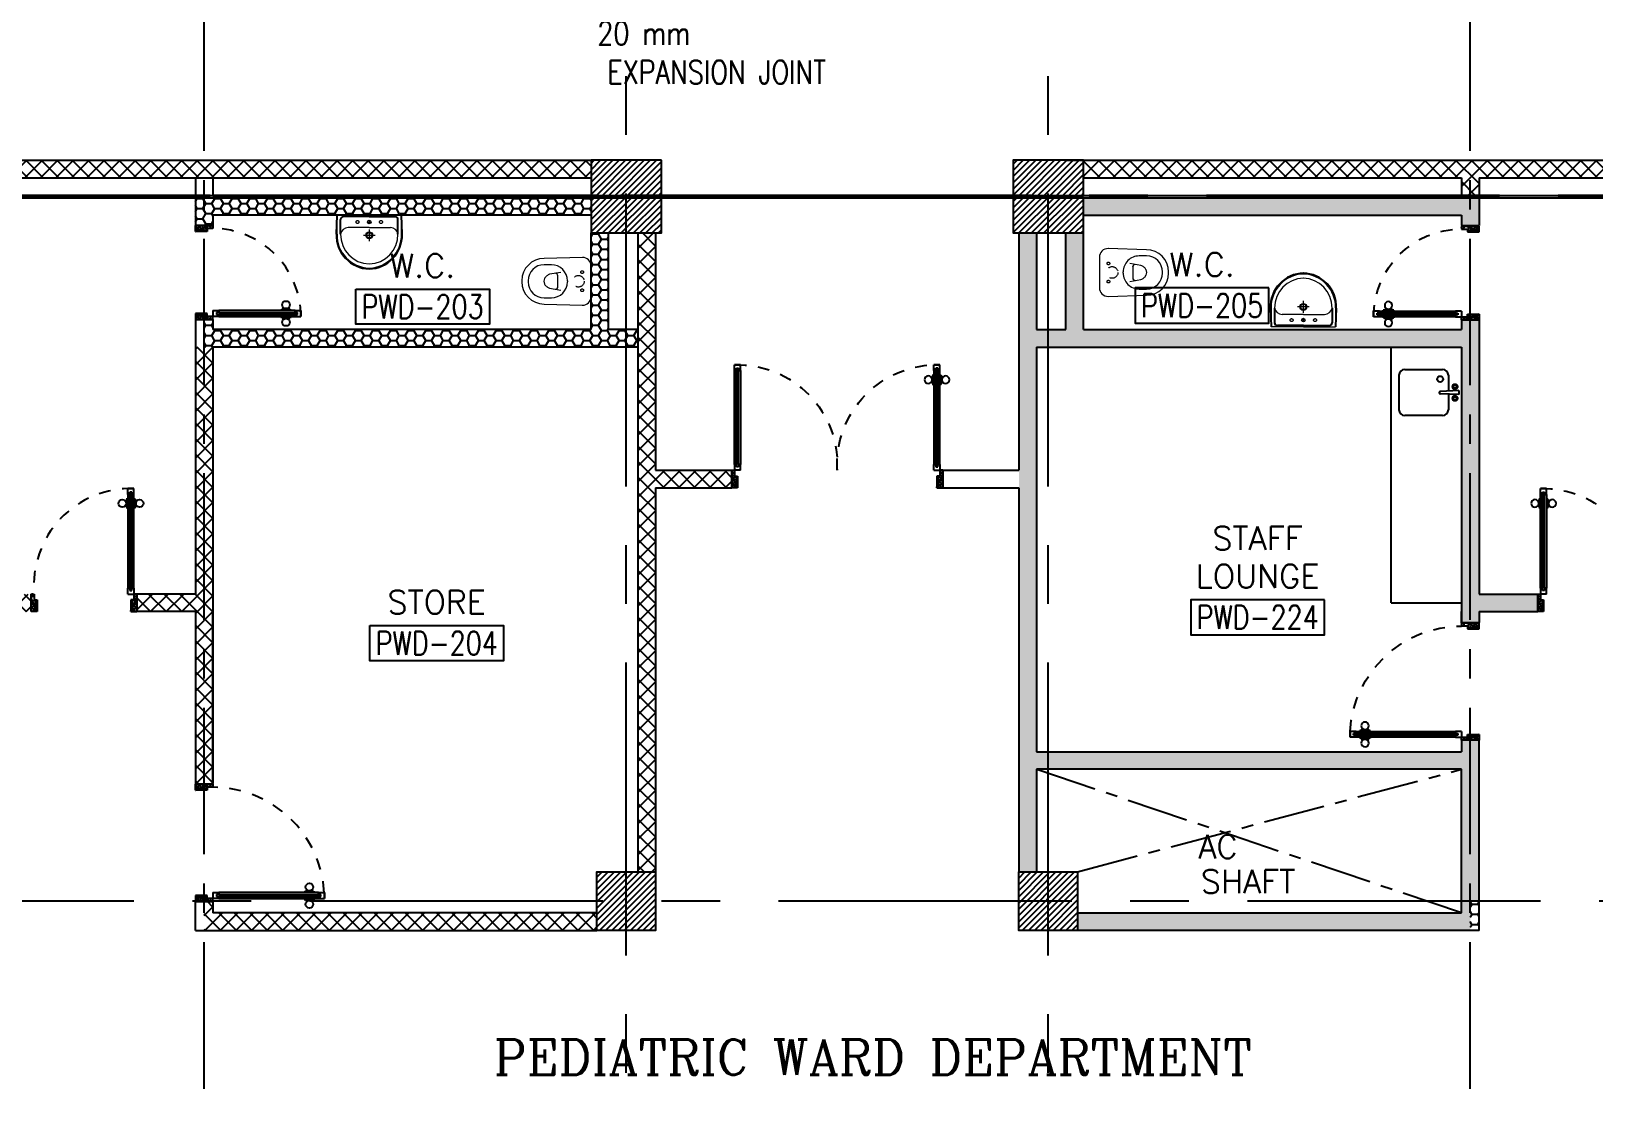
# Model space of a CAD drawing. Extents: x 88852.7 to 88945.7, y 39921.6 to 40001.1.
# Drawn here: x 88912.14 to 88925.46, y 39948.44 to 39957.5 of the extents above; entities that cross this region are included whole.
import ezdxf
from ezdxf.enums import TextEntityAlignment as Align

# ---------------------------------------------------------------- set-up
doc = ezdxf.new("R2010")
doc.units = 0
doc.header["$MEASUREMENT"] = 0
for name, pattern in [('CENTER', [2, 1.25, -0.25, 0.25, -0.25]), ('CENTER2', [1.125, 0.75, -0.125, 0.125, -0.125]), ('CENTERX2', [4, 2.5, -0.5, 0.5, -0.5]), ('DASHED', [0.75, 0.5, -0.25]), ('HIDDEN', [0.375, 0.25, -0.125]), ('HIDDEN2', [0.1875, 0.125, -0.0625])]:
    doc.linetypes.add(name, pattern=pattern)
doc.layers.get('0').update_dxf_attribs({"linetype": 'CONTINUOUS'})
for name, color, linetype in [('AXES', 11, 'CENTERX2'), ('AXES1', 11, 'CENTER'), ('COL', 2, 'CONTINUOUS'), ('DOOR', 7, 'CONTINUOUS'), ('EJ', 9, 'CONTINUOUS'), ('FIX', 3, 'CONTINUOUS'), ('HAT', 8, 'CONTINUOUS'), ('NON-MEDICAL', 7, 'CONTINUOUS'), ('RM-BOX', 4, 'CONTINUOUS'), ('RM-NAME', 2, 'CONTINUOUS'), ('RM-NO', 2, 'CONTINUOUS'), ('ROOF', 7, 'CONTINUOUS'), ('WALL', 2, 'CONTINUOUS'), ('WallType', 11, 'CONTINUOUS'), ('WallType2', 3, 'CONTINUOUS')]:
    doc.layers.add(name, color=color, linetype=linetype)
doc.styles.add('ROMANC', font='romanc', dxfattribs={"height": 0.1})
doc.styles.add('ROMANS', font='ROMANS.shx', dxfattribs={"width": 0.6})
pattern_1 = [(0, (0, 0), (0.075, 0.04330127), [0.05, -0.1]), (120, (0, 0), (-0.074999999836, 0.043301270284), [0.05, -0.1]), (60, (0, 0), (1.64e-10, 0.086602540284), [-0.1, 0.05])]

# ---------------------------------------------------------------- blocks, each defined once
blk = doc.blocks.new('WC1')
at = {"layer": 'FIX', "lineweight": 20}
for p, q in [((-210, 204), (-538, 194)), ((-475, 141), (-538, 141)), ((-727, 5), (-727, -5)), ((-674, 5), (-674, -5)), ((-534, 24), (-540, 0)), ((-540, 0), (-534, -24)), ((-395, 76), (-490, 60)), ((-339, 5), (-339, -5)), ((-137, 0), (-137, 131)), ((-137, -131), (-137, 0)), ((-490, -60), (-395, -76)), ((-538, -141), (-475, -141)), ((-538, -194), (-210, -204)), ((-213, -204), (-210, -204))]:
    blk.add_line(p, q, dxfattribs=at)
at = {"layer": 'FIX', "linetype": 'Continuous', "lineweight": 20}
blk.add_line((-420, -47), (-420, 45), dxfattribs=at)
at = {"layer": 'FIX', "linetype": 'HIDDEN2', "lineweight": 20, "ltscale": 0.3}
blk.add_circle((-245, 0), 49.8, dxfattribs=at)
at = {"layer": 'FIX', "linetype": 'HIDDEN', "lineweight": 20, "ltscale": 0.05}
for centre in [(-213, 78), (-213, -77)]:
    blk.add_circle(centre, 11.6, dxfattribs=at)
at = {"layer": 'FIX', "lineweight": 20}
for centre, radius, start, end in [((-538, 5), 189, 90, 180), ((-538, 5), 136, 90, 180), ((-475, 5), 136, 360, 90), ((-210, 131), 73, 360, 90), ((-473, -7), 68.2, 128.9242, 152.8468), ((-464, -18), 82, 108.496, 128.9242), ((-538, -5), 189, 180, 270), ((-538, -5), 136, 180, 270), ((-473, 7), 68.2, 207.1532, 231.0758), ((-464, 18), 82, 231.0758, 251.504), ((-475, -5), 136, 270, 0), ((-210, -131), 73, 270, 0)]:
    blk.add_arc(centre, radius, start, end, dxfattribs=at)
at = {"layer": 'FIX', "linetype": 'Continuous', "lineweight": 20}
for centre, start, end in [((-443, 46), 357.6662, 91.6121), ((-442, -46), 268.3879, 2.3338)]:
    blk.add_arc(centre, 22.3, start, end, dxfattribs=at)
blk = doc.blocks.new('LAV1')
at = {"layer": 'FIX', "linetype": 'DASHED', "lineweight": 20, "ltscale": 0.05}
for p, q in [((0, 170), (0, 270)), ((0, 170), (0, 270)), ((50, 220), (-50, 220))]:
    blk.add_line(p, q, dxfattribs=at)
at = {"layer": 'FIX', "linetype": 'ByBlock', "ltscale": 0.3}
for p, q in [((-280, 210), (-275, 50)), ((-245, 210), (-245, 85)), ((245, 210), (245, 85)), ((280, 210), (275, 50)), ((0, 60), (-220, 60)), ((0, 60), (220, 60))]:
    blk.add_line(p, q, dxfattribs=at)
at = {"layer": 'FIX', "linetype": 'Continuous', "lineweight": 20}
for p, q in [((-275, 210), (-275, 50)), ((0, 155), (-181, 155)), ((0, 155), (181, 155)), ((275, 210), (275, 50)), ((0, 50), (-275, 50)), ((0, 50), (-252, 50)), ((0, 50), (275, 50)), ((0, 50), (252, 50))]:
    blk.add_line(p, q, dxfattribs=at)
at = {"layer": 'FIX', "lineweight": 20}
for p, q in [((16, 107), (-15, 107)), ((0, 92), (0, 123))]:
    blk.add_line(p, q, dxfattribs=at)
for centre, radius in [((0, 220), 29.5), ((0, 220), 22.5), ((0, 107), 15.5)]:
    blk.add_circle(centre, radius, dxfattribs=at)
at = {"layer": 'FIX', "linetype": 'HIDDEN', "lineweight": 20, "ltscale": 0.05}
for centre in [(-100, 107), (100, 107)]:
    blk.add_circle(centre, 12.4, dxfattribs=at)
at = {"layer": 'FIX', "linetype": 'ByBlock', "ltscale": 0.3}
for centre, radius, start, end in [((7, 220), 287, 91.3776, 182.0064), ((-7, 220), 287, 357.9936, 88.6224), ((-220, 85), 24.9, 179.7021, 269.9486), ((220, 85), 24.9, 270.0514, 0.2979)]:
    blk.add_arc(centre, radius, start, end, dxfattribs=at)
at = {"layer": 'FIX', "linetype": 'Continuous', "lineweight": 20}
for centre, radius, start, end in [((8, 217), 283, 91.6988, 181.351), ((8, 212), 253, 91.7328, 180.4884), ((-8, 217), 283, 358.649, 88.3012), ((-8, 212), 253, 359.5116, 88.2672), ((-179, 222), 66.9, 190.2006, 268.0786), ((179, 222), 66.9, 271.9214, 349.7994)]:
    blk.add_arc(centre, radius, start, end, dxfattribs=at)
blk = doc.blocks.new('DOOR90')
at = {"layer": 'DOOR', "linetype": 'ByBlock'}
for p, q in [((0, 0), (-150, 0)), ((-200, -25), (-1000, -25)), ((-200, -42), (-1000, -42)), ((-200, -58), (-1000, -58)), ((-1000, -75), (-200, -75))]:
    blk.add_line(p, q, dxfattribs=at)
at = {"layer": 'DOOR', "color": 0, "linetype": 'ByBlock'}
for p, q in [((-150, 0), (-150, -25)), ((-150, 0), (0, 0)), ((0, -50), (0, 0)), ((-1050, -25), (-1050, -75)), ((-1050, -75), (-1050, -25)), ((-1000, -25), (-1050, -25)), ((-1000, -75), (-1050, -75)), ((-1020, -42), (-1020, -58)), ((-1000, -42), (-1020, -42)), ((-1000, -58), (-1020, -58)), ((-1000, -25), (-1000, -42)), ((-1000, -58), (-1000, -75)), ((-968, -25), (-968, -18)), ((-878, -18), (-968, -18)), ((-968, -75), (-968, -82)), ((-878, -82), (-968, -82)), ((-955, -18), (-955, -9)), ((-955, -9), (-890, -9)), ((-955, -18), (-890, -18)), ((-955, -82), (-955, -91)), ((-955, -82), (-890, -82)), ((-955, -91), (-890, -91)), ((-890, -18), (-890, -9)), ((-890, -82), (-890, -91)), ((-878, -25), (-878, -18)), ((-878, -75), (-878, -82)), ((-200, -42), (-200, -25)), ((-200, -25), (-150, -25)), ((-180, -42), (-200, -42)), ((-200, -75), (-200, -58)), ((-200, -58), (-180, -58)), ((-150, -75), (-200, -75)), ((-180, -58), (-180, -42)), ((-150, -75), (-150, -25)), ((-150, -25), (-100, -25)), ((-100, -25), (-100, -50)), ((-100, -50), (0, -50)), ((-150, -900), (-150, -875)), ((-150, -875), (-100, -875)), ((0, -900), (-150, -900)), ((-150, -900), (0, -900)), ((-100, -850), (0, -850)), ((-100, -875), (-100, -850)), ((0, -850), (0, -900))]:
    blk.add_line(p, q, dxfattribs=at)
at = {"layer": 'DOOR', "color": 9, "linetype": 'ByBlock'}
for p, q in [((0, -50), (-114, 0)), ((0, -50), (-40, 0)), ((0, -50), (-100, -37)), ((0, -850), (-114, -900)), ((0, -850), (-100, -863)), ((0, -850), (-40, -900))]:
    blk.add_line(p, q, dxfattribs=at)
at = {"layer": 'DOOR', "color": 0, "linetype": 'ByBlock'}
for centre in [(-923, 24), (-923, -124)]:
    blk.add_circle(centre, 32.4, dxfattribs=at)
at = {"layer": 'DOOR', "color": 9, "linetype": 'ByBlock'}
for centre, radius, start, end in [((0, -50), 74.4, 137.7764, 180), ((0, -50), 54.4, 113.2074, 180), ((0, -50), 154, 161.1053, 166.2858), ((0, -50), 134, 158.1598, 169.28), ((0, -50), 114, 154.0838, 167.3774), ((0, -50), 94.4, 148.0182, 180), ((0, -50), 34.4, 90, 180), ((0, -50), 14.4, 90, 180), ((0, -850), 154, 193.7142, 198.8947), ((0, -850), 134, 190.72, 201.8402), ((0, -850), 94.4, 180, 211.9818), ((0, -850), 74.4, 180, 222.2236), ((0, -850), 54.4, 180, 246.7926), ((0, -850), 34.4, 180, 270), ((0, -850), 14.4, 180, 270)]:
    blk.add_arc(centre, radius, start, end, dxfattribs=at)
at = {"layer": 'DOOR', "linetype": 'HIDDEN', "ltscale": 0.5}
blk.add_arc((-222, -50), 828, 178.2701, 275.003, dxfattribs=at)
blk = doc.blocks.new('DOOR80')
at = {"layer": 'DOOR', "color": 0, "linetype": 'ByBlock'}
for p, q in [((-91, 805), (-91, 740)), ((-82, 805), (-91, 805)), ((-82, 728), (-82, 818)), ((-75, 818), (-82, 818)), ((-82, 805), (-82, 740)), ((-75, 850), (-75, 900)), ((-75, 900), (-25, 900)), ((-25, 900), (-75, 900)), ((-58, 850), (-75, 850)), ((-58, 850), (-58, 870)), ((-42, 870), (-58, 870)), ((-42, 850), (-42, 870)), ((-25, 850), (-42, 850)), ((-25, 850), (-25, 900)), ((-25, 818), (-18, 818)), ((-18, 728), (-18, 818)), ((-18, 805), (-18, 740)), ((-18, 805), (-9, 805)), ((-9, 805), (-9, 740)), ((-82, 740), (-91, 740)), ((-75, 728), (-82, 728)), ((-25, 728), (-18, 728)), ((-18, 740), (-9, 740)), ((-800, 150), (-800, 0)), ((-800, 150), (-775, 150)), ((-800, 0), (-800, 150)), ((-775, 150), (-775, 100)), ((-75, 200), (-58, 200)), ((-75, 150), (-75, 200)), ((-75, 150), (-25, 150)), ((-58, 200), (-58, 180)), ((-58, 180), (-42, 180)), ((-42, 200), (-25, 200)), ((-42, 180), (-42, 200)), ((-25, 200), (-25, 150)), ((0, 150), (-25, 150)), ((-25, 150), (-25, 100)), ((0, 0), (0, 150)), ((0, 150), (0, 0)), ((-750, 0), (-800, 0)), ((-775, 100), (-750, 100)), ((-750, 100), (-750, 0)), ((-50, 100), (-50, 0)), ((-25, 100), (-50, 100)), ((-50, 0), (0, 0))]:
    blk.add_line(p, q, dxfattribs=at)
at = {"layer": 'DOOR', "linetype": 'ByBlock'}
for p, q in [((-75, 850), (-75, 200)), ((-58, 200), (-58, 850)), ((-42, 200), (-42, 850)), ((-25, 200), (-25, 850))]:
    blk.add_line(p, q, dxfattribs=at)
at = {"layer": 'DOOR', "color": 9, "linetype": 'ByBlock'}
for p, q in [((-750, 0), (-800, 114)), ((-750, 0), (-800, 40)), ((-750, 0), (-763, 100)), ((-50, 0), (0, 114)), ((-50, 0), (-37, 100)), ((-50, 0), (0, 40))]:
    blk.add_line(p, q, dxfattribs=at)
at = {"layer": 'DOOR', "color": 0, "linetype": 'ByBlock'}
for centre in [(-124, 773), (24, 773)]:
    blk.add_circle(centre, 32.4, dxfattribs=at)
at = {"layer": 'DOOR', "linetype": 'HIDDEN', "ltscale": 0.5}
blk.add_arc((-25, 150), 750, 90, 180, dxfattribs=at)
at = {"layer": 'DOOR', "color": 9, "linetype": 'ByBlock'}
for centre, radius, start, end in [((-750, 0), 154, 103.7142, 108.8947), ((-50, 0), 154, 71.1053, 76.2858), ((-750, 0), 134, 100.72, 111.8402), ((-750, 0), 94.4, 90, 121.9818), ((-750, 0), 74.4, 90, 132.2236), ((-750, 0), 54.4, 90, 156.7926), ((-750, 0), 34.4, 90, 180), ((-750, 0), 14.4, 90, 180), ((-50, 0), 94.4, 58.0182, 90), ((-50, 0), 74.4, 47.7764, 90), ((-50, 0), 54.4, 23.2074, 90), ((-50, 0), 34.4, 0, 90), ((-50, 0), 14.4, 0, 90), ((-50, 0), 134, 68.1598, 79.28), ((-50, 0), 114, 64.0838, 77.3774)]:
    blk.add_arc(centre, radius, start, end, dxfattribs=at)
blk = doc.blocks.new('C5')
at = {"layer": 'HAT', "linetype": 'ByBlock'}
h = blk.add_hatch(dxfattribs=at)
h.set_pattern_fill('ANSI31', color=256, scale=300, style=0)
h.set_pattern_definition([(45, (-223356.182, -51411.005), (-26.516504, 26.516504), [])])
h.paths.add_polyline_path([(300, 300), (0, 300), (0, 0), (300, 0)])
h.paths.add_polyline_path([(600, 300), (300, 300), (300, 0), (600, 0)])
at = {"layer": 'COL'}
blk.add_lwpolyline([(600, 300), (0, 300), (0, 0), (600, 0)], close=True, dxfattribs=at)
blk = doc.blocks.new('RM1')
at = {"layer": 'RM-BOX'}
blk.add_lwpolyline([(570, -200), (-570, -200), (-570, -500), (570, -500)], close=True, dxfattribs=at)
at = {"layer": 'RM-NAME', "style": 'ROMANS'}
for tag, p in [('ROOMNAME1', (0, 324)), ('ROOMNAME2', (0, 0))]:
    blk.add_attdef(tag, text='', height=200, dxfattribs=at).set_placement(p, align=Align.MIDDLE)
at = {"layer": 'RM-NO', "style": 'ROMANS', "width": 0.8}
blk.add_attdef('ROOMNO', text='', height=200, dxfattribs=at).set_placement((0, -350), align=Align.MIDDLE)
blk = doc.blocks.new('*X566')
at = {"color": 0}
for p, q in [((238729, 139875), (239203, 140350)), ((238729, 139928), (239150, 140350)), ((238729, 139981), (239097, 140350)), ((238729, 140034), (239044, 140350)), ((238729, 140087), (238991, 140350)), ((238729, 140140), (238938, 140350)), ((238729, 140193), (238885, 140350)), ((238729, 140246), (238832, 140350)), ((238729, 140299), (238779, 140350)), ((238756, 139850), (239229, 140322)), ((238809, 139850), (239229, 140269)), ((238862, 139850), (239229, 140216)), ((238915, 139850), (239229, 140163)), ((238968, 139850), (239229, 140110)), ((239021, 139850), (239229, 140057)), ((239074, 139850), (239229, 140004)), ((239128, 139850), (239229, 139951)), ((239181, 139850), (239229, 139898))]:
    blk.add_line(p, q, dxfattribs=at)
blk = doc.blocks.new('COL50')
at = {"layer": 'COL'}
blk.add_lwpolyline([(-250, 250), (-250, -250), (250, -250), (250, 250)], close=True, dxfattribs=at)
blk = doc.blocks.new('DOOR-10')
at = {"layer": 'DOOR', "color": 0, "linetype": 'ByBlock'}
for p, q in [((-26, 1100), (-76, 1100)), ((-76, 1100), (-26, 1100)), ((-76, 1050), (-76, 1100)), ((-43, 1070), (-59, 1070)), ((-59, 1050), (-59, 1070)), ((-43, 1050), (-43, 1070)), ((-26, 1050), (-26, 1100)), ((-83, 1005), (-92, 1005)), ((-92, 1005), (-92, 940)), ((-83, 940), (-92, 940)), ((-76, 1018), (-83, 1018)), ((-83, 928), (-83, 1018)), ((-83, 1005), (-83, 940)), ((-59, 1050), (-76, 1050)), ((-26, 1050), (-43, 1050)), ((-26, 1018), (-18, 1018)), ((-18, 928), (-18, 1018)), ((-18, 1005), (-9, 1005)), ((-18, 1005), (-18, 940)), ((-18, 940), (-9, 940)), ((-9, 1005), (-9, 940)), ((-76, 928), (-83, 928)), ((-26, 928), (-18, 928)), ((-1001, 0), (-1001, 150)), ((-1001, 150), (-976, 150)), ((-1001, 150), (-1001, 0)), ((-976, 150), (-976, 100)), ((-76, 200), (-59, 200)), ((-76, 150), (-76, 200)), ((-76, 150), (-26, 150)), ((-59, 200), (-59, 180)), ((-59, 180), (-43, 180)), ((-43, 200), (-26, 200)), ((-43, 180), (-43, 200)), ((-26, 200), (-26, 150)), ((-1, 150), (-26, 150)), ((-26, 150), (-26, 100)), ((-951, 0), (-1001, 0)), ((-976, 100), (-951, 100)), ((-951, 100), (-951, 0)), ((-51, 100), (-51, 0)), ((-26, 100), (-51, 100)), ((-51, 0), (-1, 0))]:
    blk.add_line(p, q, dxfattribs=at)
at = {"layer": 'DOOR', "linetype": 'ByBlock'}
for p, q in [((-76, 1050), (-76, 200)), ((-59, 200), (-59, 1050)), ((-43, 200), (-43, 1050)), ((-26, 200), (-26, 1050))]:
    blk.add_line(p, q, dxfattribs=at)
at = {"layer": 'DOOR', "color": 9, "linetype": 'ByBlock'}
for p, q in [((-1, 0), (-1, 150)), ((-951, 0), (-1001, 114)), ((-951, 0), (-1001, 40)), ((-951, 0), (-964, 100)), ((-51, 0), (-1, 114)), ((-51, 0), (-37, 100)), ((-51, 0), (-1, 40))]:
    blk.add_line(p, q, dxfattribs=at)
at = {"layer": 'DOOR', "color": 0, "linetype": 'ByBlock'}
for centre in [(-124, 973), (23, 973)]:
    blk.add_circle(centre, 32.4, dxfattribs=at)
at = {"layer": 'DOOR', "linetype": 'HIDDEN', "ltscale": 0.5}
blk.add_arc((-23, 149), 952, 93.1482, 179.9482, dxfattribs=at)
at = {"layer": 'DOOR', "color": 9, "linetype": 'ByBlock'}
for centre, radius, start, end in [((-951, 0), 154, 103.7142, 108.8947), ((-51, 0), 154, 71.1053, 76.2858), ((-951, 0), 134, 100.72, 111.8402), ((-951, 0), 94.4, 90, 121.9818), ((-951, 0), 74.4, 90, 132.2236), ((-951, 0), 54.4, 90, 156.7926), ((-951, 0), 34.4, 90, 180), ((-951, 0), 14.4, 90, 180), ((-51, 0), 94.4, 58.0182, 90), ((-51, 0), 74.4, 47.7764, 90), ((-51, 0), 54.4, 23.2074, 90), ((-51, 0), 34.4, 0, 90), ((-51, 0), 14.4, 0, 90), ((-51, 0), 134, 68.1598, 79.28), ((-51, 0), 114, 64.0838, 77.3774)]:
    blk.add_arc(centre, radius, start, end, dxfattribs=at)
blk = doc.blocks.new('A$C272A55A0')
at = {"layer": 'DOOR', "color": 0, "linetype": 'ByBlock'}
for p, q in [((0, 900), (0, 1050)), ((50, 1050), (0, 1050)), ((25, 950), (50, 950)), ((25, 900), (25, 950)), ((50, 950), (50, 1050)), ((1750, 950), (1750, 1050)), ((1750, 1050), (1800, 1050)), ((1775, 950), (1750, 950)), ((1775, 900), (1775, 950)), ((1800, 1050), (1800, 900)), ((0, 900), (25, 900)), ((75, 900), (25, 900)), ((25, 850), (25, 900)), ((42, 850), (25, 850)), ((58, 870), (42, 870)), ((42, 870), (42, 850)), ((58, 850), (58, 870)), ((75, 850), (58, 850)), ((75, 900), (75, 850)), ((1725, 900), (1775, 900)), ((1725, 900), (1725, 850)), ((1725, 850), (1742, 850)), ((1742, 870), (1758, 870)), ((1742, 850), (1742, 870)), ((1758, 870), (1758, 850)), ((1758, 850), (1775, 850)), ((1800, 900), (1775, 900)), ((1775, 850), (1775, 900)), ((1718, 160), (1709, 160)), ((1709, 95), (1709, 160)), ((1725, 173), (1718, 173)), ((1718, 173), (1718, 83)), ((1718, 95), (1718, 160)), ((1775, 173), (1782, 173)), ((1782, 173), (1782, 83)), ((1782, 160), (1791, 160)), ((1782, 95), (1782, 160)), ((1791, 95), (1791, 160)), ((25, 50), (42, 50)), ((25, 50), (25, 0)), ((25, 0), (75, 0)), ((75, 0), (25, 0)), ((42, 50), (42, 30)), ((42, 30), (58, 30)), ((58, 50), (75, 50)), ((58, 50), (58, 30)), ((75, 50), (75, 0)), ((1718, 95), (1709, 95)), ((1725, 83), (1718, 83)), ((1742, 50), (1725, 50)), ((1725, 50), (1725, 0)), ((1775, 0), (1725, 0)), ((1725, 0), (1775, 0)), ((1742, 50), (1742, 30)), ((1758, 30), (1742, 30)), ((1775, 50), (1758, 50)), ((1758, 50), (1758, 30)), ((1775, 83), (1782, 83)), ((1775, 50), (1775, 0)), ((1782, 95), (1791, 95))]:
    blk.add_line(p, q, dxfattribs=at)
at = {"layer": 'DOOR', "color": 9, "linetype": 'ByBlock'}
for p, q in [((50, 1050), (0, 1010)), ((50, 1050), (0, 937)), ((50, 1050), (37, 950)), ((1750, 1050), (1800, 1010)), ((1750, 1050), (1800, 937)), ((1750, 1050), (1763, 950))]:
    blk.add_line(p, q, dxfattribs=at)
at = {"layer": 'DOOR', "linetype": 'ByBlock'}
for p, q in [((25, 850), (25, 50)), ((42, 850), (42, 50)), ((58, 850), (58, 50)), ((75, 50), (75, 850)), ((1725, 50), (1725, 850)), ((1742, 850), (1742, 50)), ((1758, 850), (1758, 50)), ((1775, 850), (1775, 50))]:
    blk.add_line(p, q, dxfattribs=at)
at = {"layer": 'DOOR', "color": 0, "linetype": 'ByBlock'}
for centre in [(1676, 128), (1824, 128)]:
    blk.add_circle(centre, 32.4, dxfattribs=at)
at = {"layer": 'DOOR', "color": 9, "linetype": 'ByBlock'}
for centre, radius, start, end in [((50, 1050), 54.4, 203.2074, 270), ((50, 1050), 74.4, 227.7764, 270), ((50, 1050), 94.4, 238.0182, 270), ((50, 1050), 114, 244.0838, 257.3774), ((50, 1050), 34.4, 180, 270), ((50, 1050), 14.4, 180, 270), ((1750, 1050), 14.4, 270, 0), ((1750, 1050), 34.4, 270, 0), ((1750, 1050), 54.4, 270, 336.7926), ((1750, 1050), 74.4, 270, 312.2236), ((1750, 1050), 94.4, 270, 301.9818), ((1750, 1050), 114, 282.6226, 295.9162), ((50, 1050), 134, 248.1598, 259.28), ((50, 1050), 154, 251.1053, 256.2858), ((1750, 1050), 134, 280.72, 291.8402), ((1750, 1050), 154, 283.7142, 288.8947)]:
    blk.add_arc(centre, radius, start, end, dxfattribs=at)
at = {"layer": 'DOOR', "linetype": 'HIDDEN', "ltscale": 0.5}
for centre, start, end in [((50, 851), 268.3174, 3.2965), ((1750, 851), 176.7035, 271.6826)]:
    blk.add_arc(centre, 851, start, end, dxfattribs=at)
at = {"layer": 'WALL', "linetype": 'ByBlock'}
blk.add_line((1800, 900), (1800, 1050), dxfattribs=at)
blk = doc.blocks.new('*X558')
at = {"color": 0}
for p, q in [((235129, 139881), (235597, 140350)), ((235129, 139934), (235544, 140350)), ((235129, 139987), (235491, 140350)), ((235129, 140040), (235438, 140350)), ((235129, 140093), (235385, 140350)), ((235129, 140146), (235332, 140350)), ((235129, 140199), (235279, 140350)), ((235129, 140253), (235226, 140350)), ((235129, 140306), (235173, 140350)), ((235150, 139850), (235629, 140328)), ((235203, 139850), (235629, 140275)), ((235256, 139850), (235629, 140222)), ((235309, 139850), (235629, 140169)), ((235362, 139850), (235629, 140116)), ((235415, 139850), (235629, 140063)), ((235468, 139850), (235629, 140010)), ((235521, 139850), (235629, 139957)), ((235574, 139850), (235629, 139904))]:
    blk.add_line(p, q, dxfattribs=at)

msp = doc.modelspace()

# ---------------------------------------------------------------- hatches: boundary and pattern name
at = {"layer": 'WallType', "linetype": 'Continuous'}
h = msp.add_hatch(dxfattribs=at)
h.set_pattern_fill('ANSI37', color=256, scale=0.75, style=0)
h.paths.add_polyline_path([(88906.4103, 39956.0796), (88906.3353, 39956.0796), (88906.3353, 39952.6996), (88903.0103, 39952.6996), (88903.0103, 39952.5496), (88906.4103, 39952.5496)])
h.paths.add_polyline_path([(88910.0103, 39952.6996), (88906.4853, 39952.6996), (88906.4853, 39956.0796), (88906.4103, 39956.0796), (88906.4103, 39952.5496), (88909.7103, 39952.5496), (88909.7103, 39952.4221), (88909.8603, 39952.4221), (88909.8603, 39952.5496), (88910.0103, 39952.5496)])
h.paths.add_polyline_path([(88912.1353, 39952.6996), (88910.3103, 39952.6996), (88910.3103, 39955.7796), (88910.1603, 39955.7796), (88910.1603, 39952.6996), (88910.0103, 39952.6996), (88910.0103, 39952.5496), (88912.1353, 39952.5496)])
h.paths.add_polyline_path([(88913.6103, 39954.8046), (88913.5353, 39954.8046), (88913.5353, 39952.6996), (88913.0353, 39952.6996), (88913.0353, 39952.5496), (88913.5353, 39952.5496), (88913.5353, 39951.0771), (88913.6103, 39951.0771)])
h.paths.add_polyline_path([(88913.6853, 39954.8046), (88913.6103, 39954.8046), (88913.6103, 39951.0844, -0.0236208), (88913.6153, 39951.0771), (88913.6853, 39951.0771)])
h.paths.add_polyline_path([(88916.9603, 39949.9796), (88913.6853, 39949.9796), (88913.6853, 39950.0771), (88913.5353, 39950.0771), (88913.5353, 39949.8296), (88916.9603, 39949.8296)])
h.paths.add_polyline_path([(88913.6103, 39950.0771), (88913.5353, 39950.0771), (88913.5353, 39949.8296), (88913.6103, 39949.8296)], flags=16)
h.paths.add_polyline_path([(88917.4603, 39953.6046), (88918.1103, 39953.6046), (88918.1103, 39953.7546), (88917.4603, 39953.7546), (88917.4603, 39955.7796), (88917.3102, 39955.7796), (88917.3102, 39950.3296), (88917.4603, 39950.3296)])
h.paths.add_polyline_path([(88905.2853, 39956.3996), (88903.1603, 39956.3996), (88903.1603, 39956.2496), (88905.2853, 39956.2496)])
h.paths.add_polyline_path([(88906.6353, 39956.3996), (88906.4103, 39956.3996), (88906.4103, 39956.0996), (88906.4853, 39956.0996), (88906.4853, 39956.2496), (88906.6353, 39956.2496)])
h.paths.add_polyline_path([(88906.4103, 39956.3996), (88906.1853, 39956.3996), (88906.1853, 39956.2496), (88906.3353, 39956.2496), (88906.3353, 39956.0996), (88906.4103, 39956.0996)])
h.paths.add_polyline_path([(88909.7103, 39956.3996), (88907.5353, 39956.3996), (88907.5353, 39956.2496), (88909.7103, 39956.2496)])
h.paths.add_polyline_path([(88913.6103, 39956.3996), (88910.3103, 39956.3996), (88910.3103, 39956.2496), (88913.6103, 39956.2496)])
h.paths.add_polyline_path([(88916.9103, 39956.3996), (88913.6103, 39956.3996), (88913.6103, 39956.2496), (88916.9103, 39956.2496)])
h = msp.add_hatch(dxfattribs=at)
h.set_pattern_fill('ANSI37', color=256, scale=0.75, style=0)
h.paths.add_polyline_path([(88928.0103, 39952.6996), (88927.8603, 39952.6996), (88927.8603, 39955.7796), (88927.7103, 39955.7796), (88927.7103, 39952.6996), (88925.8853, 39952.6996), (88925.8853, 39952.5496), (88928.0103, 39952.5496)])
h.paths.add_polyline_path([(88931.6103, 39956.0796), (88931.5353, 39956.0796), (88931.5353, 39952.6996), (88928.0103, 39952.6996), (88928.0103, 39952.5496), (88928.1603, 39952.5496), (88928.1603, 39952.4221), (88928.3103, 39952.4221), (88928.3103, 39952.5496), (88931.6103, 39952.5496)])
h.paths.add_polyline_path([(88934.9603, 39952.6996), (88931.6853, 39952.6996), (88931.6853, 39956.0796), (88931.6103, 39956.0796), (88931.6103, 39952.5496), (88934.9603, 39952.5496)])
h.paths.add_polyline_path([(88928.3103, 39951.221), (88928.1603, 39951.221), (88928.1603, 39951.0946), (88928.3103, 39951.0946)])
h.paths.add_polyline_path([(88924.4103, 39956.3996), (88921.1103, 39956.3996), (88921.1103, 39956.2496), (88924.3353, 39956.2496), (88924.3353, 39956.0996), (88924.4103, 39956.0996)])
h.paths.add_polyline_path([(88927.7103, 39956.3996), (88924.4103, 39956.3996), (88924.4103, 39956.0996), (88924.4853, 39956.0996), (88924.4853, 39956.2496), (88927.7103, 39956.2496)])
h.paths.add_polyline_path([(88930.4853, 39956.3996), (88928.3103, 39956.3996), (88928.3103, 39956.2496), (88930.4853, 39956.2496)])
h.paths.add_polyline_path([(88931.6103, 39956.3996), (88931.3853, 39956.3996), (88931.3853, 39956.2496), (88931.5353, 39956.2496), (88931.5353, 39956.0996), (88931.6103, 39956.0996)])
h.paths.add_polyline_path([(88931.8353, 39956.3996), (88931.6103, 39956.3996), (88931.6103, 39956.0996), (88931.6853, 39956.0996), (88931.6853, 39956.2496), (88931.8353, 39956.2496)])
h.paths.add_polyline_path([(88934.0603, 39956.3996), (88932.7353, 39956.3996), (88932.7353, 39956.2496), (88934.0603, 39956.2496)])
at = {"layer": 'WallType2', "linetype": 'Continuous'}
h = msp.add_hatch(dxfattribs=at)
h.set_pattern_fill('HONEY', color=256, scale=0.4, style=0)
h.set_pattern_definition(pattern_1)
h.paths.add_polyline_path([(88917.2103, 39954.9546), (88917.0603, 39954.9546), (88917.0603, 39955.7796), (88916.9103, 39955.7796), (88916.9103, 39954.9546), (88913.6853, 39954.9546), (88913.6853, 39955.0421), (88913.6103, 39955.0421), (88913.6103, 39954.8046), (88917.2103, 39954.8046)])
h.paths.add_polyline_path([(88917.3102, 39954.9546), (88917.2103, 39954.9546), (88917.2103, 39954.8046), (88917.3102, 39954.8046)])
h.paths.add_polyline_path([(88916.9103, 39956.0796), (88913.6103, 39956.0796), (88913.6103, 39955.8421), (88913.6853, 39955.8421), (88913.6853, 39955.9296), (88916.9103, 39955.9296)])
h.paths.add_polyline_path([(88913.6103, 39956.0796), (88913.5353, 39956.0796), (88913.5353, 39955.8421), (88913.6103, 39955.8421)])
h = msp.add_hatch(dxfattribs=at)
h.set_pattern_fill('HONEY', color=256, scale=0.4, style=0)
h.set_pattern_definition(pattern_1)
h.paths.add_polyline_path([(88924.4103, 39950.0796), (88924.3353, 39950.0796), (88924.3353, 39949.9796), (88921.0603, 39949.9796), (88921.0603, 39949.8296), (88924.4103, 39949.8296)])
h.paths.add_polyline_path([(88920.7093, 39951.2046), (88920.8103, 39951.2046), (88920.8103, 39951.3546), (88920.7103, 39951.3546), (88920.7103, 39954.8046), (88920.8103, 39954.8046), (88920.8103, 39954.9546), (88920.7103, 39954.9546), (88920.7103, 39955.7796), (88920.5603, 39955.7796), (88920.5603, 39953.7546), (88920.5603, 39950.3296), (88920.7093, 39950.3296)])
h.paths.add_polyline_path([(88924.4103, 39951.4447, -0.0236208), (88924.4052, 39951.4521), (88924.3353, 39951.4521), (88924.3353, 39951.3546), (88920.8103, 39951.3546), (88920.8103, 39951.2046), (88924.3353, 39951.2046), (88924.3353, 39950.0796), (88924.4103, 39950.0796)])
h.paths.add_polyline_path([(88924.4853, 39951.4521), (88924.4103, 39951.4521), (88924.4103, 39950.0796), (88924.4853, 39950.0796)])
h.paths.add_polyline_path([(88924.4853, 39955.0375), (88924.3353, 39955.0375), (88924.3353, 39954.9546), (88921.1103, 39954.9546), (88921.1103, 39955.7796), (88920.9603, 39955.7796), (88920.9603, 39954.9546), (88920.8103, 39954.9546), (88920.8103, 39954.8046), (88924.3353, 39954.8046), (88924.3353, 39952.4521), (88924.4853, 39952.4521), (88924.4853, 39952.5496), (88924.9853, 39952.5496), (88924.9853, 39952.6996), (88924.4853, 39952.6996)])
h.paths.add_polyline_path([(88924.4853, 39956.0796), (88924.3353, 39956.0796), (88921.1103, 39956.0796), (88921.1103, 39955.9296), (88924.3353, 39955.9296), (88924.3353, 39955.8421), (88924.3353, 39955.8375), (88924.4853, 39955.8375)])
h = msp.add_hatch(dxfattribs=at)
h.set_pattern_fill('HONEY', color=256, scale=0.4, style=0)
h.set_pattern_definition(pattern_1)
h.paths.add_polyline_path([(88924.4853, 39950.0796), (88924.4103, 39950.0796), (88924.4103, 39949.8296), (88924.4853, 39949.8296)])

# ---------------------------------------------------------------- linework, layer by layer
at = {"layer": 'AXES'}
for p, q in [((88917.2103, 39921.6153), (88917.2103, 40000.4279)), ((88920.8103, 39921.6153), (88920.8103, 40000.4279)), ((88944.6603, 39956.0996), (88876.9703, 39956.0996)), ((88944.6603, 39956.0796), (88876.9703, 39956.0796)), ((88945.0103, 39950.0796), (88876.9703, 39950.0796))]:
    msp.add_line(p, q, dxfattribs=at)
at = {"layer": 'AXES1'}
for p, q in [((88913.6103, 39928.4796), (88913.6103, 39987.2996)), ((88924.4103, 39928.4796), (88924.4103, 39987.2996))]:
    msp.add_line(p, q, dxfattribs=at)
at = {"layer": 'EJ', "color": 8}
for p, q in [((88859.9253, 39956.0996), (88935.4603, 39956.0996)), ((88859.9253, 39956.0796), (88935.4603, 39956.0796))]:
    msp.add_line(p, q, dxfattribs=at)
at = {"layer": 'EJ'}
for p, q in [((88913.5353, 39956.0996), (88910.2603, 39956.0996)), ((88913.5353, 39956.0796), (88910.2603, 39956.0796)), ((88913.6853, 39956.0996), (88916.9103, 39956.0996)), ((88915.9353, 39956.0996), (88913.6853, 39956.0996)), ((88913.6853, 39956.0796), (88916.9103, 39956.0796)), ((88915.9353, 39956.0796), (88913.6853, 39956.0796)), ((88916.9603, 39956.0996), (88916.0853, 39956.0996)), ((88916.9603, 39956.0796), (88916.0853, 39956.0796)), ((88920.5603, 39956.0996), (88917.4603, 39956.0996)), ((88920.5603, 39956.0796), (88917.4603, 39956.0796))]:
    msp.add_line(p, q, dxfattribs=at)
at = {"layer": 'NON-MEDICAL'}
for p, q in [((88923.7353, 39952.625), (88923.7353, 39954.8046)), ((88923.8519, 39954.6147), (88924.173, 39954.6147)), ((88923.8021, 39954.2719), (88923.8021, 39954.5648)), ((88924.2229, 39954.5648), (88924.2229, 39954.4283)), ((88924.3111, 39954.4344), (88924.1558, 39954.4283)), ((88924.3111, 39954.4023), (88924.1558, 39954.4084)), ((88924.2229, 39954.4084), (88924.2229, 39954.2719)), ((88924.3111, 39954.4344), (88924.3111, 39954.4023)), ((88924.173, 39954.222), (88923.8519, 39954.222)), ((88923.7353, 39952.625), (88924.3353, 39952.625))]:
    msp.add_line(p, q, dxfattribs=at)
for centre, radius in [((88924.1535, 39954.5328), 0.0255), ((88924.28, 39954.4681), 0.0217), ((88924.28, 39954.4681), 0.014), ((88924.28, 39954.3686), 0.0217), ((88924.28, 39954.3686), 0.014)]:
    msp.add_circle(centre, radius, dxfattribs=at)
for centre, radius, start, end in [((88923.8519, 39954.5648), 0.0499, 90, 180), ((88924.173, 39954.5648), 0.0499, 0, 90), ((88924.1558, 39954.4183), 0.00997, 90, 270), ((88923.8519, 39954.2719), 0.0499, 180, 270), ((88924.173, 39954.2719), 0.0499, 270, 0)]:
    msp.add_arc(centre, radius, start, end, dxfattribs=at)
at = {"layer": 'ROOF'}
for p, q in [((88902.686, 39956.0996), (88935.336, 39956.0996)), ((88902.686, 39956.0796), (88935.336, 39956.0796))]:
    msp.add_line(p, q, dxfattribs=at)
at = {"layer": 'WALL'}
for p, q in [((88910.3103, 39956.3996), (88916.9103, 39956.3996)), ((88920.9603, 39956.3996), (88927.7103, 39956.3996)), ((88910.3103, 39956.2496), (88916.9103, 39956.2496)), ((88913.5353, 39956.2496), (88913.5353, 39956.0996)), ((88913.6853, 39956.2496), (88913.6853, 39956.0996)), ((88921.1103, 39956.2496), (88924.3353, 39956.2496)), ((88924.3353, 39956.2496), (88924.3353, 39956.0996)), ((88924.4853, 39956.2496), (88924.4853, 39956.0996)), ((88924.4853, 39956.2496), (88927.7103, 39956.2496)), ((88913.5353, 39956.0996), (88913.6853, 39956.0996)), ((88913.5353, 39956.0796), (88913.6853, 39956.0796)), ((88913.5353, 39956.0796), (88913.5353, 39955.8421)), ((88916.9103, 39956.0796), (88913.6853, 39956.0796)), ((88921.1103, 39956.0796), (88924.3353, 39956.0796)), ((88924.4853, 39956.0996), (88924.3353, 39956.0996)), ((88924.4853, 39956.0796), (88924.3353, 39956.0796)), ((88924.4853, 39956.0796), (88924.4853, 39955.8421)), ((88913.6853, 39955.9296), (88913.6853, 39955.8421)), ((88916.9103, 39955.9296), (88913.6853, 39955.9296)), ((88921.1103, 39955.9296), (88924.3353, 39955.9296)), ((88924.3353, 39955.9296), (88924.3353, 39955.8421)), ((88916.9103, 39954.9546), (88916.9103, 39955.7796)), ((88917.0603, 39954.9546), (88917.0603, 39955.7796)), ((88917.3102, 39955.7796), (88917.3102, 39950.3296)), ((88917.4603, 39955.7796), (88917.4603, 39953.7546)), ((88920.5603, 39955.7796), (88920.5603, 39953.7546)), ((88920.7103, 39955.7796), (88920.7103, 39954.9546)), ((88920.9603, 39954.9546), (88920.9603, 39955.7796)), ((88921.1103, 39954.9546), (88921.1103, 39955.7796)), ((88913.5353, 39955.0421), (88913.5353, 39952.6996)), ((88913.6853, 39955.0421), (88913.6853, 39954.9546)), ((88924.3353, 39955.0421), (88924.3353, 39954.9546)), ((88924.4853, 39955.0421), (88924.4853, 39952.6996)), ((88916.9103, 39954.9546), (88913.6853, 39954.9546)), ((88917.3102, 39954.9546), (88917.0603, 39954.9546)), ((88920.7103, 39954.9546), (88920.9603, 39954.9546)), ((88921.1103, 39954.9546), (88924.3353, 39954.9546)), ((88913.6853, 39954.8046), (88913.6853, 39951.0821)), ((88917.3102, 39954.8046), (88913.6853, 39954.8046)), ((88920.7103, 39954.8046), (88924.3353, 39954.8046)), ((88920.7103, 39954.8046), (88920.7103, 39951.3546)), ((88924.3353, 39954.8046), (88924.3353, 39952.4571)), ((88917.4603, 39953.7546), (88918.1103, 39953.7546)), ((88918.1103, 39953.6046), (88918.1103, 39953.7546)), ((88919.9103, 39953.7546), (88920.5603, 39953.7546)), ((88919.9103, 39953.6046), (88919.9103, 39953.7546)), ((88917.4603, 39953.6046), (88918.1103, 39953.6046)), ((88917.4603, 39953.6046), (88917.4603, 39950.3296)), ((88919.9103, 39953.6046), (88920.5603, 39953.6046)), ((88920.5603, 39953.6046), (88920.5603, 39950.3296)), ((88913.5353, 39952.6996), (88913.0353, 39952.6996)), ((88924.4853, 39952.6996), (88924.9853, 39952.6996)), ((88924.9853, 39952.6996), (88924.9853, 39952.5496)), ((88913.5353, 39952.5496), (88913.0353, 39952.5496)), ((88913.5353, 39952.5496), (88913.5353, 39951.0821)), ((88913.6853, 39951.0771), (88913.6853, 39952.5496)), ((88924.3353, 39952.4521), (88924.3353, 39952.5496)), ((88924.4853, 39952.5496), (88924.4853, 39952.4571)), ((88924.4853, 39952.5496), (88924.9853, 39952.5496)), ((88924.3353, 39951.4521), (88924.3353, 39951.3546)), ((88924.4853, 39949.8296), (88924.4853, 39951.4521)), ((88920.7103, 39951.3546), (88924.3353, 39951.3546)), ((88920.7093, 39951.2046), (88920.7093, 39950.3296)), ((88924.3353, 39951.2046), (88920.7093, 39951.2046)), ((88924.3353, 39949.9796), (88924.3353, 39951.2046)), ((88913.5353, 39949.8296), (88913.5353, 39950.0771)), ((88913.6853, 39950.0771), (88913.6853, 39949.9796)), ((88916.9603, 39949.9796), (88913.6853, 39949.9796)), ((88921.0603, 39949.9796), (88924.3353, 39949.9796)), ((88913.5353, 39949.8296), (88916.9603, 39949.8296)), ((88924.4853, 39949.8296), (88921.0603, 39949.8296))]:
    msp.add_line(p, q, dxfattribs=at)
at = {"layer": 'WALL', "linetype": 'ByBlock'}
for p, q in [((88913.6853, 39955.8421), (88913.5353, 39955.8421)), ((88924.3353, 39955.8421), (88924.4853, 39955.8421)), ((88913.6853, 39955.0421), (88913.5353, 39955.0421)), ((88924.3353, 39955.0421), (88924.4853, 39955.0421)), ((88924.4853, 39952.4521), (88924.3353, 39952.4521)), ((88913.5353, 39951.0771), (88913.6853, 39951.0771))]:
    msp.add_line(p, q, dxfattribs=at)
at = {"layer": 'WALL', "color": 97, "linetype": 'CENTER2', "ltscale": 0.7}
for p, q in [((88924.3353, 39949.9796), (88920.7093, 39951.2046)), ((88921.0603, 39950.3296), (88924.3353, 39951.2046))]:
    msp.add_line(p, q, dxfattribs=at)
at = {"layer": 'WALL', "linetype": 'ByBlock', "ltscale": 0.3}
msp.add_lwpolyline([(88920.5603, 39950.3296), (88921.0603, 39950.3296), (88921.0603, 39949.8296), (88920.5603, 39949.8296)], close=True, dxfattribs=at)
at = {"layer": 'WALL'}
msp.add_arc((88915.9323, 39956.2466), 0.003, 0, 90, dxfattribs=at)

# ---------------------------------------------------------------- block references
at = {"layer": 'COL', "linetype": 'ByBlock', "xscale": 0.001000000003841706, "yscale": 0.000999999996565748, "zscale": 0.001}
for p in [(88916.9103, 39956.0996), (88920.5103, 39956.0996), (88916.9103, 39955.7796), (88920.5103, 39955.7796)]:
    msp.add_blockref('C5', p, dxfattribs=at)
at = {"layer": 'COL', "xscale": -0.001000000003841706, "yscale": 0.000999999996565748, "zscale": 0.001}
for p in [(88917.2103, 39950.0796), (88920.8103, 39950.0796)]:
    msp.add_blockref('COL50', p, dxfattribs=at)
at = {"layer": 'DOOR', "color": 7, "linetype": 'ByBlock', "yscale": 0.000999999996565748, "zscale": 0.001}
for p, xscale, rotation in [((88913.5353, 39955.0421), 0.000999999996565748, 270), ((88924.4853, 39955.0375), -0.000999999996565748, 90)]:
    msp.add_blockref('DOOR80', p, dxfattribs=dict(at, xscale=xscale, rotation=rotation))
at = {"layer": 'DOOR', "color": 0, "linetype": 'ByBlock', "yscale": 0.000999999996565748, "zscale": 0.001}
for name, p, xscale, rotation in [('A$C272A55A0', (88918.1103, 39954.6549), -0.001000000003841706, 180), ('DOOR90', (88913.0353, 39952.5496), 0.000999999996565748, 270), ('DOOR90', (88924.9853, 39952.5496), -0.000999999996565748, 90)]:
    msp.add_blockref(name, p, dxfattribs=dict(at, xscale=xscale, rotation=rotation))
at = {"layer": 'DOOR', "color": 0, "linetype": 'ByBlock', "ltscale": 0.3, "yscale": 0.000999999996565748, "zscale": 0.001}
for p, xscale, rotation in [((88924.4853, 39951.4514), -0.000999999996565748, 90), ((88913.5353, 39950.0764), 0.000999999996565748, 270)]:
    msp.add_blockref('DOOR-10', p, dxfattribs=dict(at, xscale=xscale, rotation=rotation))
at = {"layer": 'FIX', "linetype": 'ByBlock', "ltscale": 0.3, "xscale": 0.001000000003841706, "yscale": 0.000999999996565748, "zscale": 0.001, "rotation": 180}
msp.add_blockref('LAV1', (88915.0184, 39955.9796), dxfattribs=at)
at = {"layer": 'FIX', "xscale": 0.001000000003841706, "yscale": 0.000999999996565748, "zscale": 0.001}
msp.add_blockref('WC1', (88917.0473, 39955.3671), dxfattribs=at)
at = {"layer": 'FIX', "xscale": 0.001000000003841706, "yscale": 0.000999999996565748, "zscale": 0.001, "rotation": 180}
msp.add_blockref('WC1', (88921.1103, 39955.4421), dxfattribs=at)
at = {"layer": 'FIX', "linetype": 'ByBlock', "ltscale": 0.3, "xscale": 0.001000000003841706, "yscale": 0.000999999996565748, "zscale": 0.001}
msp.add_blockref('LAV1', (88922.9861, 39954.9288), dxfattribs=at)
at = {"layer": 'HAT', "xscale": 0.001000000003841706, "yscale": 0.000999999996565748, "zscale": 0.001}
for name in ['*X558', '*X566']:
    msp.add_blockref(name, (88681.8317, 39809.9798), dxfattribs=at)
at = {"layer": 'RM-NAME'}
ref = msp.add_blockref('RM1', (88915.4733, 39955.5002), dxfattribs=dict(at, xscale=-0.001000000003841706, yscale=0.000999999996565748, zscale=0.001))
ref.add_attrib('ROOMNO', 'PWD-203', dxfattribs={"layer": 'RM-NO', "height": 0.2, "style": 'ROMANS', "width": 0.8}).set_placement((88915.4733, 39955.1502), align=Align.MIDDLE)
ref.add_attrib('ROOMNAME2', 'W.C.', dxfattribs={"height": 0.2, "style": 'ROMANS'}).set_placement((88915.4733, 39955.5002), align=Align.MIDDLE)
at = {"layer": 'RM-NAME', "xscale": 0.001000000003841706, "yscale": 0.000999999996565748, "zscale": 0.001}
for p, values in [((88922.123, 39955.5097), {'ROOMNO': 'PWD-205', 'ROOMNAME2': 'W.C.'}), ((88922.5962, 39952.8513), {'ROOMNO': 'PWD-224', 'ROOMNAME2': 'LOUNGE', 'ROOMNAME1': 'STAFF'})]:
    msp.add_blockref('RM1', p, dxfattribs=at).add_auto_attribs(values)
at = {"layer": 'RM-NAME'}
ref = msp.add_blockref('RM1', (88915.5943, 39952.63), dxfattribs=dict(at, xscale=-0.001000000003841706, yscale=0.000999999996565748, zscale=0.001))
ref.add_attrib('ROOMNO', 'PWD-204', dxfattribs={"layer": 'RM-NO', "height": 0.2, "style": 'ROMANS', "width": 0.8}).set_placement((88915.5943, 39952.28), align=Align.MIDDLE)
ref.add_attrib('ROOMNAME2', 'STORE', dxfattribs={"height": 0.2, "style": 'ROMANS'}).set_placement((88915.5943, 39952.63), align=Align.MIDDLE)

# ---------------------------------------------------------------- texts
at = {"layer": 'EJ', "color": 2, "style": 'ROMANS', "width": 0.8}
for s, p in [('20 mm', (88917.3612, 39957.4824)), ('EXPANSION JOINT', (88917.9825, 39957.1513))]:
    msp.add_text(s, height=0.2, dxfattribs=at).set_placement(p, align=Align.MIDDLE)
at = {"layer": 'RM-NAME', "style": 'ROMANS'}
for s, p in [('AC', (88922.2587, 39950.5448)), ('SHAFT', (88922.5152, 39950.248))]:
    msp.add_text(s, height=0.2, dxfattribs=at).set_placement(p, align=Align.MIDDLE)
at = {"layer": 'RM-NAME', "color": 2, "style": 'ROMANC'}
msp.add_text('PEDIATRIC WARD DEPARTMENT', height=0.3, dxfattribs=at).set_placement((88919.3137, 39948.7493), align=Align.MIDDLE)

doc.saveas('drawing.dxf')
